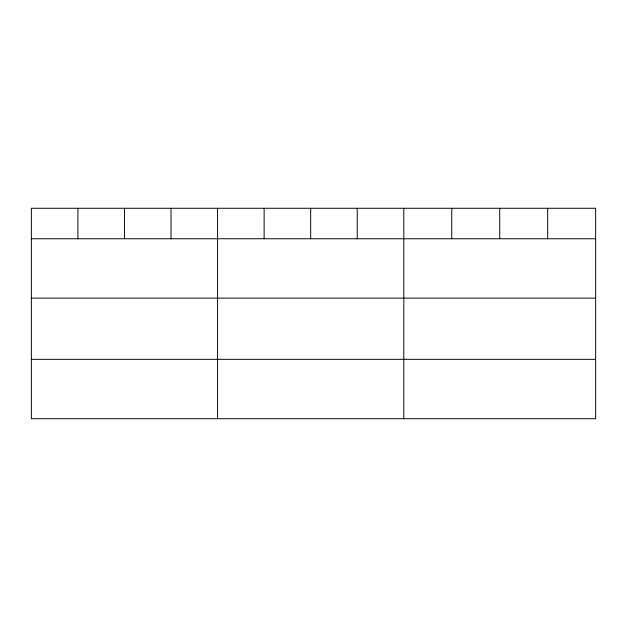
<?xml version="1.0" encoding="UTF-8"?>
<svg xmlns="http://www.w3.org/2000/svg" width="627" height="627" viewBox="0 0 627 627"><rect width="100%" height="100%" fill="white"/><g stroke="black" fill="none" stroke-linecap="round" stroke-linejoin="round"><path stroke-width="0.94" d="M31.35 238.746L595.65 238.746M31.35 298.138L595.65 298.138M31.35 359.334L595.65 359.334M547.684 208.274L547.684 238.746M499.719 208.274L499.719 238.746M451.753 208.274L451.753 238.746M403.788 208.274L403.788 418.726M357.233 208.274L357.233 238.746M310.678 208.274L310.678 238.746M264.124 208.274L264.124 238.746M217.569 208.274L217.569 418.726M171.014 208.274L171.014 238.746M124.46 208.274L124.46 238.746M77.905 208.274L77.905 238.746M595.65 208.274L31.35 208.274L31.35 418.726L595.65 418.726L595.65 208.274"/></g></svg>
